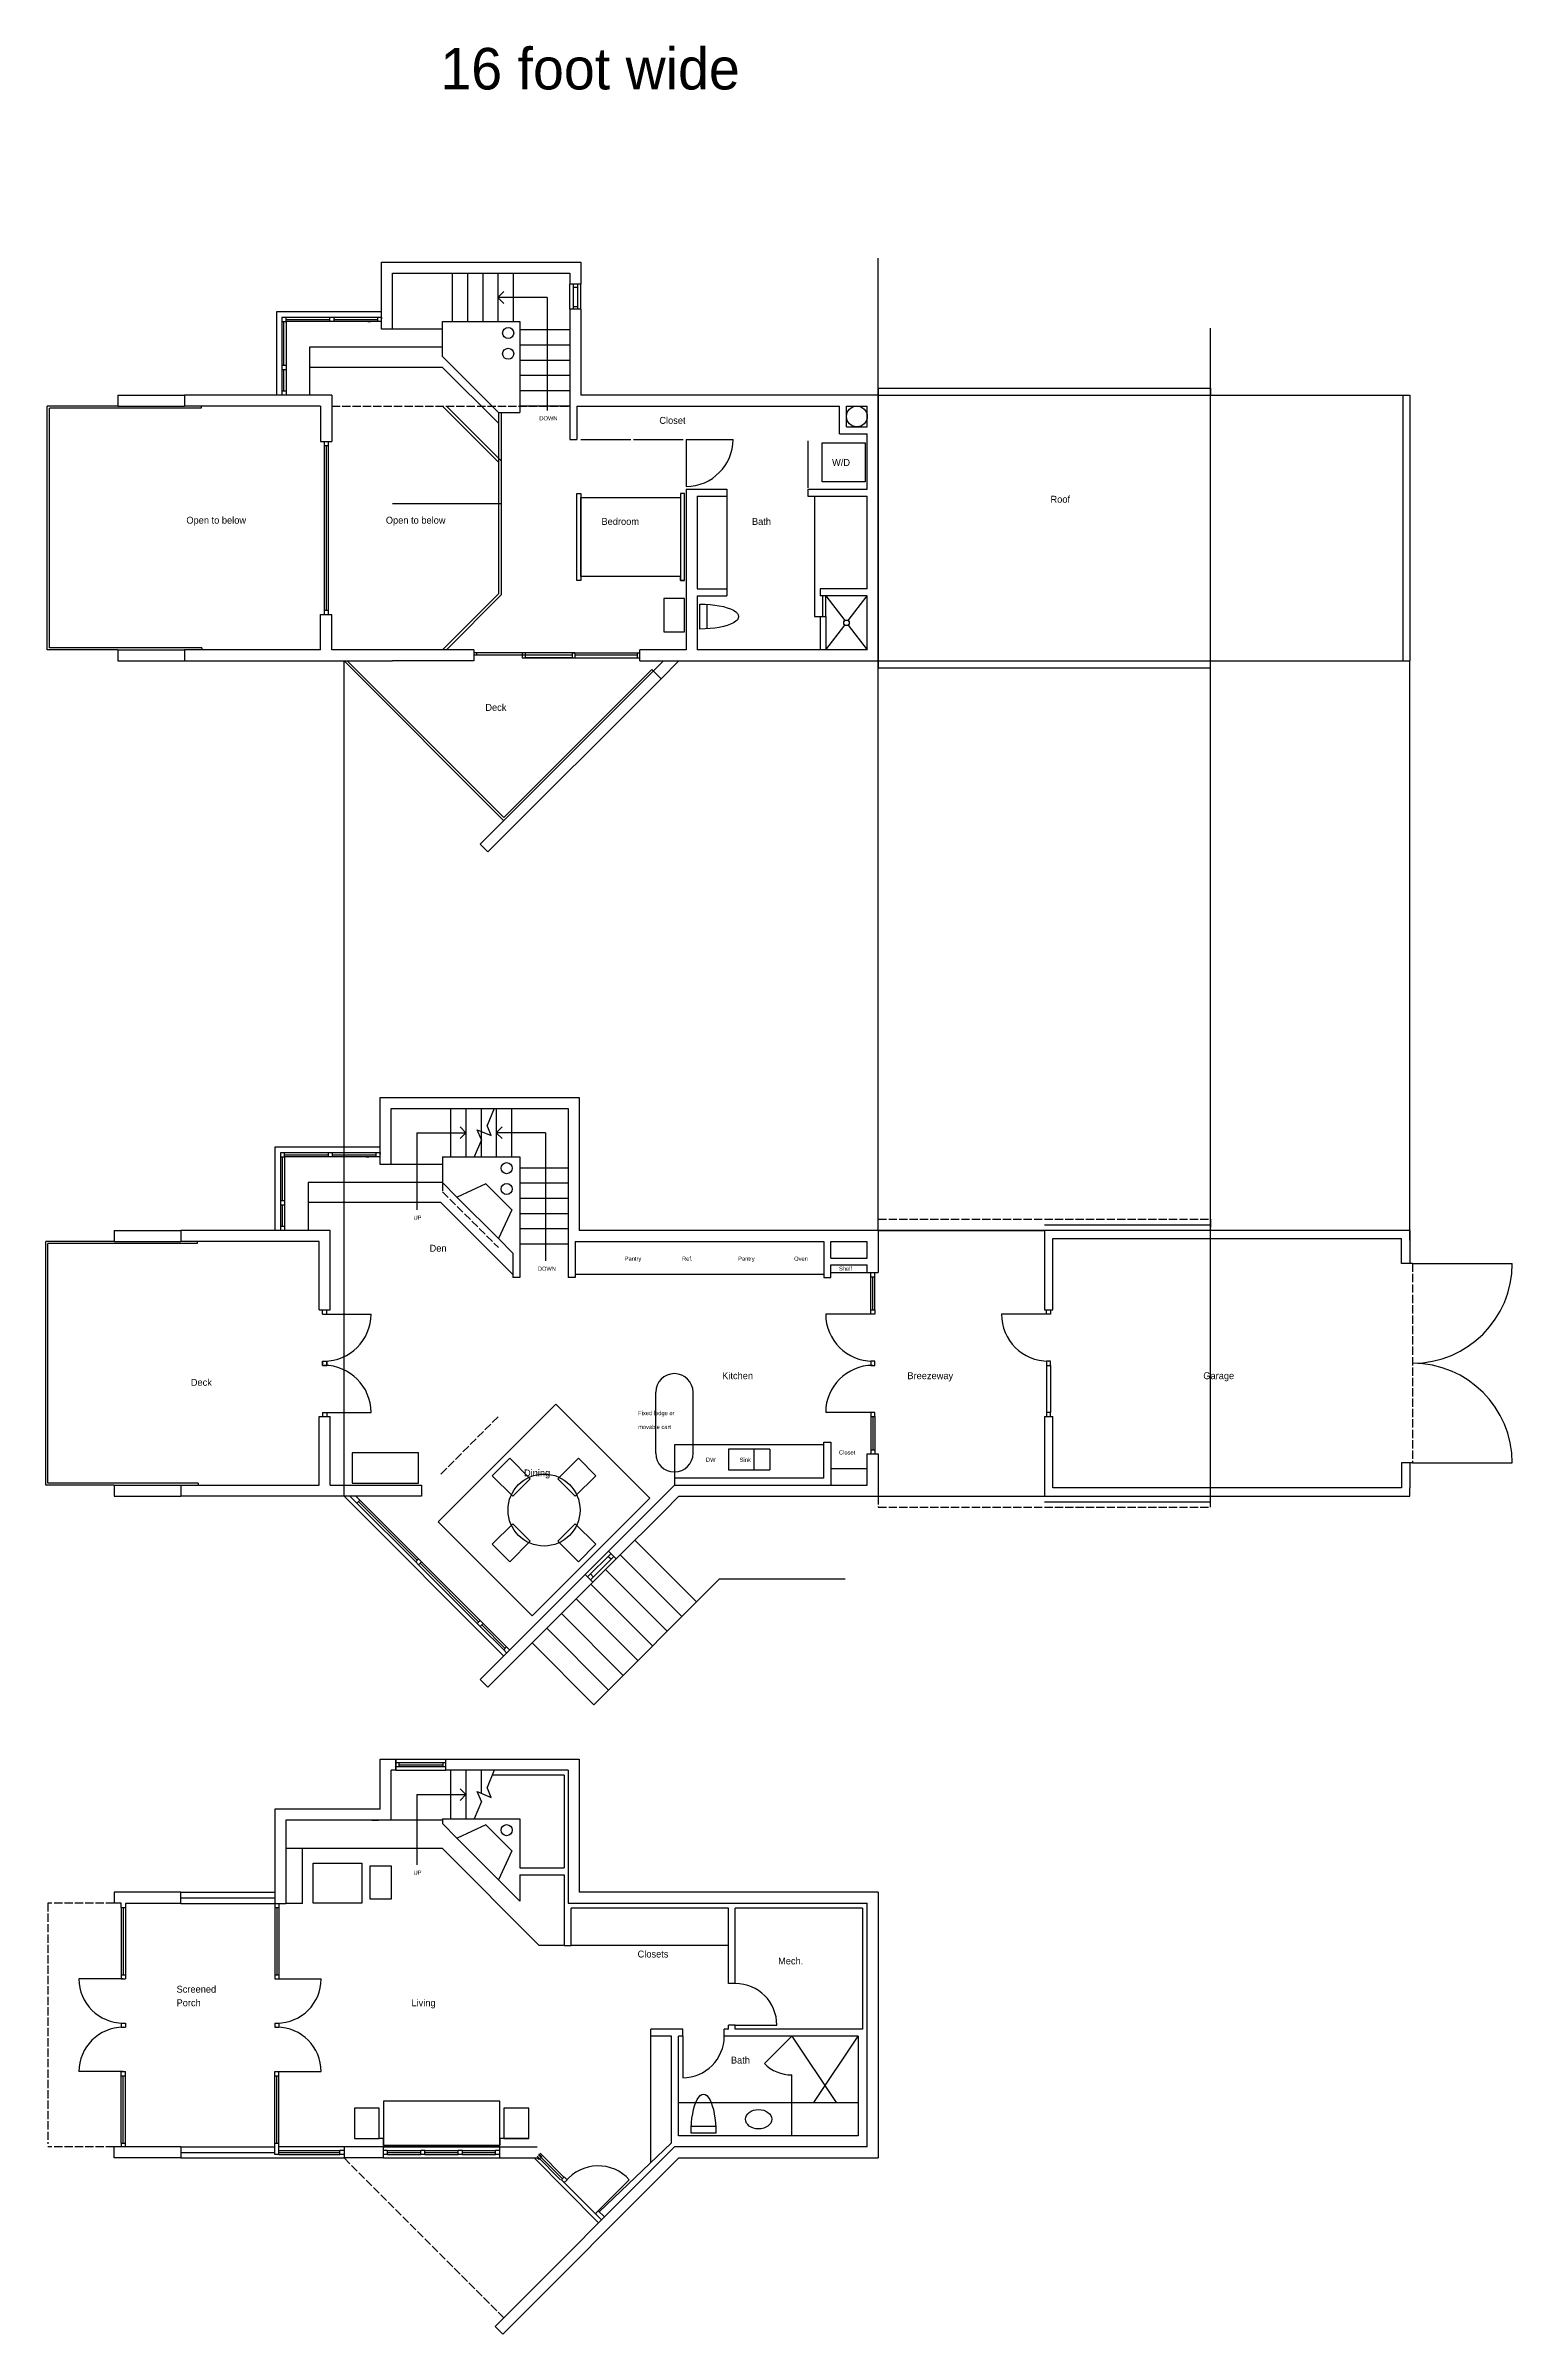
# Model space of a CAD drawing. Header units: inches. Extents: x -16498 to 2265, y 602 to 7454.
# Drawn here: x -5318 to -4258, y 1076 to 2729 of the extents above; entities that cross this region are included whole.
import ezdxf

# ---------------------------------------------------------------- set-up
doc = ezdxf.new("R2010")
doc.units = ezdxf.units.IN
doc.header["$LTSCALE"] = 0.5
doc.header["$MEASUREMENT"] = 0
doc.linetypes.add('ACAD_ISO02W100', pattern=[15, 12, -3])
doc.layers.get('0').update_dxf_attribs({"color": 253})
for name, color, linetype in [('A-doors', 254, 'Continuous'), ('A-Elev-North', 7, 'Continuous'), ('A-Elev-South', 7, 'Continuous'), ('A-fixtures', 140, 'Continuous'), ('A-furniture', 33, 'Continuous'), ('A-glazing', 252, 'Continuous'), ('A-millwork', 252, 'Continuous'), ('A-roof', 253, 'Continuous'), ('A-soffit', 251, 'ACAD_ISO02W100'), ('A-stairs', 252, 'Continuous'), ('A-text', 254, 'Continuous'), ('A-walls', 7, 'Continuous')]:
    doc.layers.add(name, color=color, linetype=linetype)

msp = doc.modelspace()

# ---------------------------------------------------------------- linework, layer by layer
for p, q in [((-4596.1, 1873.2), (-4716.1, 1873.2)), ((-4716.1, 1873.2), (-4596.1, 1873.2)), ((-4716.1, 1681.2), (-4596.1, 1681.2))]:
    msp.add_line(p, q)
at = {"layer": 'A-doors'}
for p, q in [((-5119, 2443), (-5111, 2443)), ((-5116.5, 2443), (-5116.5, 2318)), ((-5116.5, 2440), (-5113.5, 2440)), ((-5113.5, 2443), (-5113.5, 2318)), ((-5116.5, 2321), (-5113.5, 2321)), ((-4596.1, 1877.2), (-4476.1, 1877.2)), ((-4330.1, 1849.2), (-4258.1, 1849.2)), ((-5120.1, 1815.7), (-5112.6, 1815.7)), ((-5117.6, 1812.7), (-5114.6, 1812.7)), ((-4720.1, 1812.7), (-4754.1, 1812.7)), ((-4721.6, 1812.7), (-4721.6, 1815.7)), ((-4721.6, 1815.7), (-4718.6, 1815.7)), ((-4718.6, 1812.7), (-4721.6, 1812.7)), ((-4718.6, 1815.7), (-4718.6, 1812.7)), ((-4593.1, 1812.7), (-4627.1, 1812.7)), ((-4594.6, 1812.7), (-4594.6, 1815.7)), ((-4594.6, 1815.7), (-4591.6, 1815.7)), ((-4591.6, 1812.7), (-4594.6, 1812.7)), ((-4591.6, 1815.7), (-4591.6, 1812.7)), ((-5117.6, 1778.7), (-5114.6, 1778.7)), ((-5117.6, 1775.7), (-5117.6, 1778.7)), ((-5117.6, 1778.7), (-5114.6, 1778.7)), ((-5117.6, 1778.7), (-5117.6, 1775.7)), ((-5117.6, 1775.7), (-5114.6, 1775.7)), ((-5117.6, 1775.7), (-5114.6, 1775.7)), ((-5114.6, 1775.7), (-5114.6, 1778.7)), ((-5114.6, 1778.7), (-5114.6, 1775.7)), ((-4721.6, 1778.7), (-4721.6, 1775.7)), ((-4718.6, 1778.7), (-4721.6, 1778.7)), ((-4721.6, 1775.7), (-4718.6, 1775.7)), ((-4718.6, 1775.7), (-4718.6, 1778.7)), ((-4594.6, 1778.7), (-4594.6, 1775.7)), ((-4591.6, 1778.7), (-4594.6, 1778.7)), ((-4594.6, 1775.7), (-4591.6, 1775.7)), ((-4591.6, 1775.7), (-4591.6, 1778.7)), ((-5120.1, 1738.7), (-5112.6, 1738.7)), ((-5117.6, 1741.7), (-5114.6, 1741.7)), ((-5116.6, 1741.7), (-5082.6, 1741.7)), ((-4720.1, 1741.7), (-4754.1, 1741.7)), ((-4721.6, 1741.7), (-4721.6, 1738.7)), ((-4718.6, 1741.7), (-4721.6, 1741.7)), ((-4721.6, 1738.7), (-4718.6, 1738.7)), ((-4718.6, 1738.7), (-4718.6, 1741.7)), ((-4594.6, 1741.7), (-4594.6, 1738.7)), ((-4591.6, 1741.7), (-4594.6, 1741.7)), ((-4594.6, 1738.7), (-4591.6, 1738.7)), ((-4591.6, 1738.7), (-4591.6, 1741.7)), ((-4330.1, 1705.2), (-4258.1, 1705.2)), ((-4596.1, 1677.2), (-4476.1, 1677.2)), ((-5152.1, 1395.2), (-5152.1, 1384.2)), ((-5263.1, 1384.2, 0), (-5260.1, 1384.2, 0)), ((-5260.1, 1387, 0), (-5260.1, 1384.2, 0)), ((-5152.1, 1384.2, 0), (-5149.1, 1384.2, 0)), ((-5149.1, 1387, 0), (-5149.1, 1384.2, 0)), ((-5261.6, 1332.6, 0), (-5293.6, 1332.6, 0)), ((-5263.1, 1335.6, 0), (-5260.1, 1335.6, 0)), ((-5263.1, 1335.6, 0), (-5263.1, 1332.6, 0)), ((-5263.1, 1332.6, 0), (-5260.1, 1332.6, 0)), ((-5260.1, 1335.6, 0), (-5260.1, 1332.6, 0)), ((-5152.1, 1335.6, 0), (-5149.1, 1335.6, 0)), ((-5152.1, 1335.6, 0), (-5152.1, 1332.6, 0)), ((-5152.1, 1332.6, 0), (-5149.1, 1332.6, 0)), ((-5150.6, 1332.6, 0), (-5118.6, 1332.6, 0)), ((-5149.1, 1335.6, 0), (-5149.1, 1332.6, 0)), ((-5263.1, 1300.6, 0), (-5260.1, 1300.6, 0)), ((-5263.1, 1300.6, 0), (-5263.1, 1297.6, 0)), ((-5263.1, 1297.6, 0), (-5260.1, 1297.6, 0)), ((-5260.1, 1300.6, 0), (-5260.1, 1297.6, 0)), ((-5152.1, 1300.6, 0), (-5152.1, 1297.6, 0)), ((-5152.1, 1300.6, 0), (-5149.1, 1300.6, 0)), ((-5152.1, 1297.6, 0), (-5149.1, 1297.6, 0)), ((-5149.1, 1300.6, 0), (-5149.1, 1297.6, 0)), ((-4857.4, 1291.2), (-4857.4, 1261.2)), ((-4819.4, 1299.2), (-4789.4, 1299.2)), ((-5261.6, 1265.6, 0), (-5293.6, 1265.6, 0)), ((-5263.1, 1262.6, 0), (-5263.1, 1265.6, 0)), ((-5263.1, 1265.6, 0), (-5260.1, 1265.6, 0)), ((-5263.1, 1262.6, 0), (-5260.1, 1262.6, 0)), ((-5260.1, 1262.6, 0), (-5260.1, 1265.6, 0)), ((-5152.1, 1262.6, 0), (-5152.1, 1265.6, 0)), ((-5152.1, 1265.6, 0), (-5149.1, 1265.6, 0)), ((-5152.1, 1262.6, 0), (-5149.1, 1262.6, 0)), ((-5150.6, 1265.6, 0), (-5118.6, 1265.6, 0)), ((-5149.1, 1262.6, 0), (-5149.1, 1265.6, 0)), ((-5268.1, 1203.2, -4869.3), (-5268.1, 1211.2, -4869.3)), ((-5263.1, 1214, 0), (-5260.1, 1214, 0)), ((-5260.1, 1211.2, 0), (-5260.1, 1214, 0)), ((-5152.1, 1205.7, 0), (-5152.1, 1214, 0)), ((-5152.1, 1214, 0), (-5149.1, 1214, 0)), ((-5149.1, 1205.7, 0), (-5149.1, 1214, 0)), ((-4920, 1163.5), (-4896, 1187.5))]:
    msp.add_line(p, q, dxfattribs=at)
at = {"layer": 'A-doors', "color": 252}
for p, q in [((-4594.6, 1775.7), (-4594.6, 1741.7)), ((-4591.6, 1775.7), (-4591.6, 1741.7))]:
    msp.add_line(p, q, dxfattribs=at)
at = {"layer": 'A-doors'}
for centre, radius, start, end in [((-4855, 2444.5), 34, 270, 0), ((-4330.1, 1849.2), 72, 270, 0), ((-5116.6, 1812.7), 34, 270, 0), ((-4720.1, 1812.7), 34, 180, 270), ((-4593.1, 1812.7), 34, 180, 270), ((-5116.6, 1741.7), 34, 0, 90), ((-4720.1, 1741.7), 34, 90, 180), ((-4330.1, 1705.2), 72, 0, 90), ((-5261.6, 1332.6, 0), 32, 180, 270), ((-5150.6, 1332.6, 0), 32, 270, 0), ((-4819.4, 1299.2), 30, 0, 90), ((-5261.6, 1265.6, 0), 32, 90, 180), ((-5150.6, 1265.6, 0), 32, 0, 90), ((-4857.4, 1291.2), 30, 270, 0), ((-4918.5, 1167.1), 30.4, 42.2483, 140.4556)]:
    msp.add_arc(centre, radius, start, end, dxfattribs=at)
at = {"layer": 'A-Elev-North', "color": 253}
for p, q in [((-5151, 2536.5), (-5151, 2476.5)), ((-5075, 2536.5), (-5151, 2536.5)), ((-5031, 2524), (-5067, 2524)), ((-5031, 2511), (-5127, 2511)), ((-5127, 2511), (-5127, 2476.5)), ((-5127, 2511), (-5127, 2476.5)), ((-5076.1, 1933.2), (-5152.1, 1933.2)), ((-5152.1, 1933.2), (-5152.1, 1873.2)), ((-5031, 1920.7), (-5068.1, 1920.7)), ((-5031, 1907.7), (-5128.1, 1907.7)), ((-5128.1, 1907.7), (-5128.1, 1873.2)), ((-5031, 1447.2), (-5068.1, 1447.2))]:
    msp.add_line(p, q, dxfattribs=at)
at = {"layer": 'A-Elev-North', "color": 252}
for p, q in [((-5112.5, 2532.5), (-5112.5, 2529.5)), ((-5109.5, 2532.5), (-5109.5, 2529.5)), ((-5113.6, 1929.2), (-5113.6, 1926.2)), ((-5110.6, 1929.2), (-5110.6, 1926.2))]:
    msp.add_line(p, q, dxfattribs=at)
at = {"layer": 'A-Elev-North'}
for p, q in [((-5075, 2532.5), (-5075, 2531.5)), ((-5076.1, 1929.2), (-5076.1, 1928.2)), ((-4943.1, 1479.7), (-4943.1, 1412.8)), ((-4943.1, 1407.8), (-4943.1, 1356.7))]:
    msp.add_line(p, q, dxfattribs=at)
at = {"layer": 'A-Elev-North', "color": 254}
for p, q in [((-5097.8, 1681.2, 0), (-5092.8, 1676.2, 0)), ((-5090.6, 1678.3, 0), (-5093.5, 1681.2, 0)), ((-5050.3, 1633.8, 0), (-5048.2, 1631.7, 0)), ((-5046.1, 1633.8, 0), (-5048.2, 1635.9, 0)), ((-5048.2, 1631.7, 0), (-5047.2, 1632.7, 0))]:
    msp.add_line(p, q, dxfattribs=at)
at = {"layer": 'A-Elev-North', "color": 7}
for p, q in [((-5005.8, 1589.3, 0), (-5003.7, 1587.1, 0)), ((-5003.7, 1591.4, 0), (-5001.6, 1589.3, 0)), ((-4984.6, 1572.3, 0), (-4982.5, 1570.2, 0)), ((-4986.7, 1570.2, 0), (-4984.6, 1568, 0))]:
    msp.add_line(p, q, dxfattribs=at)
at = {"layer": 'A-Elev-South', "color": 253}
for p, q in [((-5265.4, 2476.5, -4869.3), (-5217.4, 2476.5, -4869.3)), ((-5265.4, 2468.5, -4869.3), (-5217.4, 2468.5, -4869.3)), ((-5265.4, 2292.5, -4869.3), (-5217.4, 2292.5, -4869.3)), ((-5265.4, 2284.5, -4869.3), (-5217.4, 2284.5, -4869.3)), ((-4937.3, 2286.7), (-4971.3, 2286.7)), ((-5268.1, 1873.2), (-5220.1, 1873.2)), ((-5268.1, 1865.2), (-5220.1, 1865.2)), ((-5268.1, 1689.2), (-5220.1, 1689.2)), ((-5220.1, 1689.2), (-5120.1, 1689.2)), ((-5112.1, 1689.2), (-5046.1, 1689.2)), ((-5268.1, 1681.2), (-5220.1, 1681.2)), ((-4902.5, 1638.8), (-4858, 1594.3)), ((-4891.9, 1649.4), (-4847.4, 1604.9)), ((-4831, 1621.2), (-4921.6, 1530.6)), ((-4913.1, 1628.2), (-4868.6, 1583.6)), ((-4740.1, 1621.2), (-4831, 1621.2)), ((-4934.3, 1607), (-4889.8, 1562.4)), ((-4923.7, 1617.6), (-4879.2, 1573)), ((-4944.9, 1596.4), (-4900.4, 1551.8)), ((-4966.2, 1575.2), (-4921.6, 1530.6)), ((-4955.5, 1585.8), (-4911, 1541.2))]:
    msp.add_line(p, q, dxfattribs=at)
at = {"layer": 'A-Elev-South', "color": 7}
for p, q in [((-5217.4, 2284.5, -4869.3), (-5067, 2284.5)), ((-5003.7, 2152.2), (-4998.1, 2146.5)), ((-4998.1, 1543.2), (-4922.3, 1619)), ((-5003.7, 1548.9), (-4998.1, 1543.2))]:
    msp.add_line(p, q, dxfattribs=at)
at = {"layer": 'A-Elev-South', "color": 250}
msp.add_line((-4937.3, 2290.2), (-4971.3, 2290.2), dxfattribs=at)
at = {"layer": 'A-Elev-South', "color": 251}
for p in [(-4937.3, 2290.2), (-4935.3, 2290.2)]:
    msp.add_line(p, (-4888.3, 2290.2), dxfattribs=at)
at = {"layer": 'A-fixtures'}
for p, q in [((-4845, 2307.5), (-4845, 2325.5)), ((-4840, 2325.3), (-4840, 2307.6)), ((-4798.4, 1271.4), (-4778.6, 1291.2)), ((-4778.6, 1291.2), (-4746.6, 1243.2)), ((-4762.6, 1243.2), (-4730.6, 1291.2)), ((-4851.2, 1226.2), (-4833.5, 1226.2)), ((-4833.4, 1221.2), (-4851.4, 1221.2))]:
    msp.add_line(p, q, dxfattribs=at)
msp.add_lwpolyline([(-4725.6, 2441.9), (-4725.6, 2413.9), (-4756.6, 2413.9), (-4756.6, 2441.9), (-4725.6, 2441.9)], dxfattribs=at)
for centre, radius in [((-4731.6, 2461), 7.5), ((-4739.1, 2312), 2)]:
    msp.add_circle(centre, radius, dxfattribs=at)
msp.add_arc((-4778.6, 1291.2), 28, 225, 270, dxfattribs=at)
at = {"layer": 'A-fixtures', "extrusion": (0, 0, -1)}
for centre, major_axis, start_param, end_param in [((-4845, 2316.5), (-28, 0), 1.570796, 4.712389), ((-4842.4, 1221.2), (0, 28), 4.712389, 7.853982)]:
    msp.add_ellipse(centre, major_axis=major_axis, ratio=0.321429, start_param=start_param, end_param=end_param, dxfattribs=at)
at = {"layer": 'A-fixtures'}
msp.add_ellipse((-4802.6, 1231.2), major_axis=(-9.5, 0), ratio=0.736842, dxfattribs=at)
at = {"layer": 'A-furniture'}
for points in [[(-4856, 2342.5), (-4856, 2405.5), (-4859, 2405.5), (-4859, 2342.5), (-4856, 2342.5), (-4859, 2342.5), (-4859, 2345.5), (-4931, 2345.5), (-4931, 2342.5), (-4931, 2342.5), (-4934, 2342.5), (-4934, 2405.5), (-4931, 2405.5), (-4931, 2402.5), (-4931, 2345.5), (-4931, 2402.5), (-4859, 2402.5)], [(-4871, 2329.5), (-4871, 2305.5), (-4856, 2305.5), (-4856, 2329.5), (-4871, 2329.5)], [(-5096.3, 1712.5), (-5096.3, 1690.5), (-5048.3, 1690.5), (-5048.3, 1712.5), (-5096.3, 1712.5)], [(-4967.5, 1693.8), (-4982.3, 1708.7), (-4995.1, 1696), (-4980.2, 1681.1), (-4967.5, 1693.8)], [(-4935, 1681.1), (-4920.1, 1696), (-4932.8, 1708.7), (-4947.7, 1693.8), (-4935, 1681.1)], [(-4967.5, 1648.6), (-4982.3, 1633.7), (-4995.1, 1646.5), (-4980.2, 1661.3), (-4967.5, 1648.6)], [(-4935, 1661.3), (-4920.1, 1646.5), (-4932.8, 1633.7), (-4947.7, 1648.6), (-4935, 1661.3)], [(-5083.1, 1414.2), (-5068.1, 1414.2), (-5068.1, 1390.2), (-5083.1, 1390.2), (-5083.1, 1414.2)], [(-4968.6, 1217.3), (-4968.6, 1239.3), (-4986.6, 1239.3), (-4986.6, 1217.3), (-4968.6, 1217.3), (-4986.6, 1217.3), (-4989.6, 1217.3), (-4989.6, 1212.3), (-4989.6, 1244.3), (-5073.6, 1244.3), (-5073.6, 1212.3), (-4989.6, 1212.3), (-5073.6, 1212.3), (-5073.6, 1217.3), (-5076.6, 1217.3), (-5076.6, 1239.3), (-5094.6, 1239.3), (-5094.6, 1217.3), (-5076.6, 1217.3)]]:
    msp.add_lwpolyline(points, dxfattribs=at)
for points in [[(-5034, 1662.7), (-4966.1, 1594.8), (-4881.2, 1679.7), (-4949.1, 1747.6)], [(-5124.3, 1416.2), (-5089.3, 1416.2), (-5089.3, 1387.2), (-5124.3, 1387.2)]]:
    msp.add_lwpolyline(points, close=True, dxfattribs=at)
msp.add_circle((-4957.6, 1671.2), 26, dxfattribs=at)
at = {"layer": 'A-glazing'}
for p, q in [((-4936.5, 2556.5), (-4936.5, 2538.5)), ((-4936.5, 2554.5), (-4933.5, 2554.5)), ((-4933.5, 2556.5), (-4933.5, 2538.5)), ((-5147, 2532.5), (-5147, 2529.5)), ((-5075, 2532.5), (-5147, 2532.5)), ((-5147, 2529.5), (-5144, 2529.5)), ((-5147, 2529.5), (-5147, 2476.5)), ((-5145.5, 2498), (-5145.5, 2529.5)), ((-5144, 2529.5), (-5144, 2532.5)), ((-5144, 2531), (-5112.5, 2531)), ((-5144, 2529.5), (-5144, 2476.5)), ((-5075, 2529.5), (-5144, 2529.5)), ((-5109.5, 2531), (-5078, 2531)), ((-5083, 2532.5), (-5085, 2532.5)), ((-5085, 2529.5), (-5083, 2529.5)), ((-5078, 2532.5), (-5078, 2529.5)), ((-4936.5, 2540.5), (-4933.5, 2540.5)), ((-5147, 2498), (-5144, 2498)), ((-5147, 2495), (-5144, 2495)), ((-5147, 2479.5), (-5144, 2479.5)), ((-5145.5, 2479.5), (-5145.5, 2495)), ((-5265.4, 2468.5, -4869.3), (-5315, 2468.5)), ((-4986.8, 2169.1, 0), (-5102.1, 2284.5, 0)), ((-5008.3, 2290.2), (-5008.3, 2288.5)), ((-5006.3, 2290.2), (-5006.3, 2288.5)), ((-4973.3, 2290.2), (-4973.3, 2286.7)), ((-4973.3, 2286.7), (-4888.3, 2286.7)), ((-4971.3, 2290.2), (-4971.3, 2286.7)), ((-4937.3, 2290.2), (-4937.3, 2286.7)), ((-4937.3, 2286.7), (-4888.3, 2286.7)), ((-4935.3, 2290.2), (-4935.3, 2286.7)), ((-4890.3, 2290.2), (-4890.3, 2286.7)), ((-5148.1, 1929.2), (-5148.1, 1926.2)), ((-5076.1, 1929.2), (-5148.1, 1929.2)), ((-5148.1, 1926.2), (-5145.1, 1926.2)), ((-5148.1, 1926.2), (-5148.1, 1873.2)), ((-5146.6, 1894.7), (-5146.6, 1926.2)), ((-5145.1, 1926.2), (-5145.1, 1929.2)), ((-5145.1, 1927.7), (-5113.6, 1927.7)), ((-5076.1, 1926.2), (-5145.1, 1926.2)), ((-5145.1, 1926.2), (-5145.1, 1873.2)), ((-5110.6, 1927.7), (-5079.1, 1927.7)), ((-5084.1, 1929.2), (-5086.1, 1929.2)), ((-5086.1, 1926.2), (-5084.1, 1926.2)), ((-5079.1, 1929.2), (-5079.1, 1926.2)), ((-5148.1, 1894.7), (-5145.1, 1894.7)), ((-5148.1, 1891.7), (-5145.1, 1891.7)), ((-5146.6, 1876.2), (-5146.6, 1891.7)), ((-5148.1, 1876.2), (-5145.1, 1876.2)), ((-5268.1, 1865.2), (-5316.1, 1865.2)), ((-4720.1, 1815.7), (-4720.1, 1839.7)), ((-4720.1, 1738.7), (-4720.1, 1714.7)), ((-4986.8, 1565.9, 0), (-5102.1, 1681.2, 0)), ((-5050.3, 1633.8, 0), (-5092.8, 1676.2, 0)), ((-5049.3, 1634.9, 0), (-5091.7, 1677.3, 0)), ((-5048.2, 1635.9, 0), (-5090.6, 1678.3, 0)), ((-4926.2, 1622.9), (-4909.2, 1639.8)), ((-4909.2, 1635.6), (-4911.4, 1637.7)), ((-5005.8, 1589.3, 0), (-5048.2, 1631.7, 0)), ((-5004.7, 1590.3, 0), (-5047.2, 1632.7, 0)), ((-5003.7, 1591.4, 0), (-5046.1, 1633.8, 0)), ((-4922, 1622.9), (-4924.1, 1625)), ((-4986.7, 1570.2, 0), (-5003.7, 1587.1, 0)), ((-4985.6, 1571.2, 0), (-5002.6, 1588.2, 0)), ((-4984.6, 1572.3, 0), (-5001.6, 1589.3, 0)), ((-5028.6, 1488.7), (-5064.6, 1488.7)), ((-5062.6, 1488.7), (-5062.6, 1485.7)), ((-5030.6, 1488.7), (-5030.6, 1485.7)), ((-5028.6, 1485.7), (-5064.6, 1485.7)), ((-5062.6, 1487.2), (-5030.6, 1487.2)), ((-5220.1, 1395.2, 0), (-5152.1, 1395.2, 0)), ((-5220.1, 1391.1, 0), (-5152.1, 1391.1, 0)), ((-5263.1, 1384.2, 0), (-5263.1, 1335.6, 0)), ((-5260.1, 1384.2, 0), (-5260.1, 1335.6, 0)), ((-5220.1, 1387), (-5152.1, 1387, 0)), ((-5152.1, 1384.2, 0), (-5152.1, 1335.6, 0)), ((-5149.1, 1384.2, 0), (-5149.1, 1335.6, 0)), ((-5263.1, 1214, 0), (-5263.1, 1262.6, 0)), ((-5260.1, 1214, 0), (-5260.1, 1262.6, 0)), ((-5152.1, 1214, 0), (-5152.1, 1262.6, 0)), ((-5149.1, 1214, 0), (-5149.1, 1262.6, 0)), ((-5220.1, 1211.2), (-5152.1, 1211.2, 0)), ((-5220.1, 1207.2, 0), (-5152.1, 1207.2, 0)), ((-5102.1, 1211.2, 0), (-5149.1, 1211.2, 0)), ((-5149.1, 1208.7), (-5105.1, 1208.7, 0)), ((-5149.1, 1207.2), (-5105.1, 1207.2, 0)), ((-5070.6, 1208.7), (-5046.6, 1208.7)), ((-5043.6, 1208.7), (-5019.6, 1208.7)), ((-5043.6, 1207.2), (-5043.6, 1207.2)), ((-5016.6, 1208.7), (-4992.6, 1208.7)), ((-5220.1, 1203.2), (-5102.1, 1203.2, 0)), ((-5149.1, 1205.7), (-5105.1, 1205.7, 0)), ((-5070.6, 1205.7), (-5046.6, 1205.7)), ((-5043.6, 1205.7), (-5019.6, 1205.7)), ((-5016.6, 1205.7), (-4992.6, 1205.7)), ((-4962.6, 1204.5), (-4945.6, 1187.5)), ((-4960.4, 1206.6), (-4943.5, 1189.6))]:
    msp.add_line(p, q, dxfattribs=at)
at = {"layer": 'A-glazing', "color": 252}
for p, q in [((-4721.6, 1815.7), (-4721.6, 1839.7)), ((-4718.6, 1815.7), (-4718.6, 1839.7)), ((-4721.6, 1738.7), (-4721.6, 1714.7)), ((-4718.6, 1738.7), (-4718.6, 1714.7))]:
    msp.add_line(p, q, dxfattribs=at)
at = {"layer": 'A-glazing', "color": 254}
for p, q in [((-5092.8, 1676.2, 0), (-5090.6, 1678.3, 0)), ((-5050.3, 1633.8, 0), (-5048.2, 1635.9, 0)), ((-5048.2, 1631.7, 0), (-5046.1, 1633.8, 0)), ((-5005.8, 1589.3, 0), (-5003.7, 1591.4, 0)), ((-5003.7, 1587.1, 0), (-5001.6, 1589.3, 0)), ((-4986.7, 1570.2, 0), (-4984.6, 1572.3, 0)), ((-5105.1, 1205.7, 0), (-5105.1, 1208.7, 0)), ((-5102.1, 1208.7, 0), (-5105.1, 1208.7, 0)), ((-5070.6, 1208.7), (-5073.6, 1208.7)), ((-5070.6, 1205.7), (-5070.6, 1208.7)), ((-5043.6, 1208.7), (-5046.6, 1208.7)), ((-5046.6, 1205.7), (-5046.6, 1208.7)), ((-5043.6, 1205.7), (-5043.6, 1208.7)), ((-5016.6, 1208.7), (-5019.6, 1208.7)), ((-5019.6, 1205.7), (-5019.6, 1208.7)), ((-5016.6, 1205.7), (-5016.6, 1208.7)), ((-4989.6, 1208.7), (-4992.6, 1208.7)), ((-4992.6, 1205.7), (-4992.6, 1208.7)), ((-5149.1, 1205.7), (-5152.1, 1205.7)), ((-5102.1, 1205.7, 0), (-5105.1, 1205.7, 0)), ((-5070.6, 1205.7), (-5073.6, 1205.7)), ((-5043.6, 1205.7), (-5046.6, 1205.7)), ((-5016.6, 1205.7), (-5019.6, 1205.7)), ((-4989.6, 1205.7), (-4992.6, 1205.7)), ((-4961.3, 1202), (-4962.6, 1203.2)), ((-4959.2, 1204.1), (-4961.3, 1206.2)), ((-4961.3, 1202), (-4959.2, 1204.1)), ((-4945.1, 1187.5), (-4943, 1189.6)), ((-4945.1, 1187.5), (-4943, 1185.4)), ((-4943, 1189.6), (-4940.9, 1187.5)), ((-4943, 1185.4), (-4940.9, 1187.5)), ((-4920.5, 1162.9), (-4918.4, 1165.1))]:
    msp.add_line(p, q, dxfattribs=at)
at = {"layer": 'A-glazing', "color": 253}
for p, q in [((-4928, 1624.6), (-4911, 1641.6)), ((-4924.1, 1620.7), (-4907.1, 1637.7)), ((-4922.3, 1619), (-4905.4, 1636)), ((-5070.6, 1207.2), (-5046.6, 1207.2)), ((-5043.6, 1207.2), (-5019.6, 1207.2)), ((-5016.6, 1207.2), (-4992.6, 1207.2)), ((-4961.5, 1205.5), (-4944.5, 1188.5))]:
    msp.add_line(p, q, dxfattribs=at)
at = {"layer": 'A-millwork'}
for p, q in [((-5265.4, 2468.5, -4869.3), (-5316.5, 2468.5)), ((-5316.5, 2292.5), (-5316.5, 2468.5)), ((-5205.4, 2467, -4869.3), (-5315, 2467)), ((-5315, 2294), (-5315, 2467)), ((-5205.4, 2468.5, -4869.3), (-5205.4, 2467, -4869.3)), ((-4931, 2444.5), (-4895, 2444.5)), ((-4893, 2444.5), (-4857, 2444.5)), ((-4855, 2444.5), (-4821, 2444.5)), ((-4855, 2444.5), (-4855, 2410.5)), ((-4767.1, 2443.5), (-4767.1, 2409.5)), ((-4988.6, 2398), (-5067.1, 2398)), ((-4825.5, 2403.5), (-4825.5, 2336.5)), ((-4762.1, 2403.5), (-4762.1, 2316.5)), ((-4756.1, 2316.5), (-4756.1, 2331.5)), ((-4754.1, 2316.5), (-4754.1, 2331.5)), ((-4754.1, 2331.5), (-4740.3, 2313.6)), ((-4737.9, 2313.6), (-4724.1, 2331.5)), ((-4762.1, 2316.5), (-4754.1, 2316.5)), ((-4758.1, 2316.5), (-4758.1, 2292.5)), ((-4754.1, 2316.5), (-4754.1, 2292.5)), ((-4754.1, 2292.5), (-4740.3, 2310.4)), ((-4737.9, 2310.4), (-4724.1, 2292.5)), ((-5265.4, 2292.5, -4869.3), (-5316.5, 2292.5)), ((-5204.9, 2294, -4869.3), (-5315, 2294)), ((-5204.9, 2294, -4869.3), (-5204.9, 2292.5, -4869.3)), ((-4986.7, 2171.3, 0), (-5099.9, 2284.5, 0)), ((-4971.3, 2290.2), (-5008.3, 2290.2)), ((-4937.3, 2288.5), (-5008.3, 2288.5)), ((-4971.3, 2290.2), (-4972.3, 2290.2)), ((-4937.3, 2288.5), (-4972.3, 2288.5)), ((-4935.3, 2290.2), (-4937.3, 2290.2)), ((-4890.3, 2288.5), (-4935.3, 2288.5)), ((-4890.3, 2288.5), (-4935.3, 2288.5)), ((-4879.7, 2278.3), (-4986.7, 2171.3)), ((-5317.6, 1689.2), (-5317.6, 1865.2)), ((-5268.1, 1865.2), (-5317.6, 1865.2)), ((-5316.1, 1690.7), (-5316.1, 1863.7)), ((-5208.1, 1863.7), (-5316.1, 1863.7)), ((-5208.1, 1865.2), (-5208.1, 1863.7)), ((-4755.4, 1841.2), (-4935.1, 1841.2)), ((-4750.4, 1842.7), (-4724.1, 1842.7)), ((-4876.9, 1712.2), (-4876.9, 1756.2)), ((-4849.9, 1712.2), (-4849.9, 1756.2)), ((-4755.4, 1718.2), (-4863.4, 1718.2)), ((-4863.4, 1718.2), (-4863.4, 1694.2)), ((-4794.4, 1715.2), (-4824.4, 1715.2)), ((-4824.4, 1715.2), (-4824.4, 1700.2)), ((-4805.9, 1700.2), (-4805.9, 1715.2)), ((-4794.4, 1715.2), (-4794.4, 1700.2)), ((-5268.1, 1689.2), (-5317.6, 1689.2)), ((-5207.6, 1690.7), (-5316.1, 1690.7)), ((-5207.6, 1690.7), (-5207.6, 1689.2)), ((-4824.4, 1700.2), (-4794.4, 1700.2)), ((-4750.4, 1701.2), (-4724.1, 1701.2)), ((-5132.1, 1387), (-5132.1, 1426.7)), ((-4824.4, 1356.7), (-4938.1, 1356.7)), ((-4880.4, 1199.9), (-4880.4, 1291.2)), ((-4860.4, 1243.2), (-4730.6, 1243.2))]:
    msp.add_line(p, q, dxfattribs=at)
for centre, start, end in [((-4863.4, 1756.2), 0, 180), ((-4863.4, 1712.2), 180, 0)]:
    msp.add_arc(centre, 13.5, start, end, dxfattribs=at)
at = {"layer": 'A-roof'}
for p, q in [((-4716.1, 2481.5), (-4476.1, 2481.5)), ((-4716.1, 2481.5), (-4716.1, 2476.5)), ((-4476.1, 2481.5), (-4476.1, 2476.5)), ((-4716.1, 2476.5), (-4337.1, 2476.5)), ((-4337.1, 2476.5), (-4337.1, 2284.5)), ((-4337.1, 2476.5), (-4332.1, 2476.5)), ((-4332.1, 2476.5), (-4332.1, 2284.5)), ((-4716.1, 2284.5), (-4337.1, 2284.5)), ((-4716.1, 2284.5), (-4716.1, 2279.5)), ((-4476.1, 2279.5), (-4476.1, 2284.5)), ((-4337.1, 2284.5), (-4332.1, 2284.5)), ((-4716.1, 2279.5), (-4476.1, 2279.5))]:
    msp.add_line(p, q, dxfattribs=at)
at = {"layer": 'A-soffit'}
for p, q in [((-5111, 2468.5), (-4939, 2468.5)), ((-5031, 1907.7), (-5031, 1901.1)), ((-5031, 1901.1), (-4990.6, 1860.7)), ((-4716.1, 1881.2), (-4476.1, 1881.2)), ((-4716.1, 1873.2), (-4716.1, 1881.2)), ((-4476.1, 1881.2), (-4476.1, 1873.2)), ((-4330.1, 1849.2), (-4330.1, 1705.2)), ((-5032.1, 1697.2), (-4990.6, 1738.7)), ((-4716.1, 1681.2), (-4716.1, 1673.2)), ((-4716.1, 1673.2), (-4476.1, 1673.2)), ((-4476.1, 1673.2), (-4476.1, 1681.2)), ((-5316.1, 1387.2, -4869.3), (-5316.1, 1213.4, -4869.3)), ((-5268.1, 1387.2, -4869.3), (-5316.1, 1387.2, -4869.3)), ((-5268.1, 1211.2, -4869.3), (-5316.1, 1211.2, -4869.3)), ((-5102.1, 1203.2, 0), (-4986.8, 1087.9, 0))]:
    msp.add_line(p, q, dxfattribs=at)
at = {"layer": 'A-stairs'}
for p, q in [((-5023.9, 2564.5), (-5023.9, 2529.5)), ((-5012.9, 2564.5), (-5012.9, 2529.5)), ((-5001.9, 2564.5), (-5001.9, 2529.5)), ((-4990.9, 2564.5), (-4990.9, 2529.5)), ((-4979.9, 2564.5), (-4979.9, 2529.5)), ((-4939, 2523.5), (-4975.1, 2523.5)), ((-4939, 2512.5), (-4975.1, 2512.5)), ((-5031, 2496.5), (-5127, 2496.5)), ((-4990.6, 2456.1), (-5031, 2496.5)), ((-4939, 2501.5), (-4975.1, 2501.5)), ((-4939, 2490.5), (-4975.1, 2490.5)), ((-4939, 2479.5), (-4975.1, 2479.5)), ((-4939, 2468.5), (-4975.1, 2468.5)), ((-5025.1, 1961.2), (-5025.1, 1926.2)), ((-5014.1, 1961.2), (-5014.1, 1926.2)), ((-5003.1, 1961.2), (-5003.1, 1926.2)), ((-4993.6, 1961.2), (-4998.7, 1948.8)), ((-4992.1, 1961.2), (-4992.1, 1926.2)), ((-4981.1, 1961.2), (-4981.1, 1926.2)), ((-5002.9, 1938.6), (-5008.1, 1926.2)), ((-5005.9, 1945.8), (-4995.7, 1941.6)), ((-5002.9, 1938.6), (-5005.9, 1945.8)), ((-4995.7, 1941.6), (-4998.7, 1948.8)), ((-4940.1, 1918.2), (-4975.1, 1918.2)), ((-4940.1, 1907.2), (-4975.1, 1907.2)), ((-5032.1, 1893.2), (-5128.1, 1893.2)), ((-4980.1, 1841.2), (-5032.1, 1893.2)), ((-4940.1, 1896.2), (-4975.1, 1896.2)), ((-4940.1, 1885.2), (-4975.1, 1885.2)), ((-4940.1, 1874.2), (-4975.1, 1874.2)), ((-4940.1, 1863.2), (-4975.1, 1863.2)), ((-5025.1, 1483.2), (-5025.1, 1448.2)), ((-5014.1, 1483.2), (-5014.1, 1448.2)), ((-5003.1, 1483.2), (-5003.1, 1466.6)), ((-4993.6, 1483.2), (-4998.7, 1470.8)), ((-5002.9, 1460.6), (-5008.1, 1448.2)), ((-5002.9, 1460.6), (-5005.9, 1467.8)), ((-5005.9, 1467.8), (-4995.7, 1463.6)), ((-4995.7, 1463.6), (-4998.7, 1470.8)), ((-5031, 1426.7), (-4961, 1356.7)), ((-4943.6, 1356.7), (-4961, 1356.7))]:
    msp.add_line(p, q, dxfattribs=at)
at = {"layer": 'A-text'}
for p, q in [((-4990.9, 2547), (-4986.7, 2551.2)), ((-4955.4, 2547), (-4990.9, 2547)), ((-4990.9, 2547), (-4986.7, 2542.7)), ((-4955.4, 2547), (-4955.4, 2465.4)), ((-5049.6, 1943.7), (-5014.1, 1943.7)), ((-5049.6, 1943.7), (-5049.6, 1888)), ((-5014.1, 1943.7), (-5018.3, 1948)), ((-5014.1, 1943.7), (-5018.3, 1939.5)), ((-4992.1, 1943.7), (-4987.8, 1948)), ((-4992.1, 1943.7), (-4987.8, 1939.5)), ((-4956.6, 1943.7), (-4992.1, 1943.7)), ((-4956.6, 1943.7), (-4956.6, 1851.1)), ((-5049.6, 1465.7), (-5049.6, 1415)), ((-5049.6, 1465.7), (-5014.1, 1465.7)), ((-5014.1, 1465.7), (-5018.3, 1469.9)), ((-5014.1, 1465.7), (-5018.3, 1461.5))]:
    msp.add_line(p, q, dxfattribs=at)
at = {"layer": 'A-walls'}
for p, q in [((-5075, 2524), (-5075, 2572.5)), ((-5075, 2572.5), (-4931, 2572.5)), ((-5067, 2524), (-5067, 2564.5)), ((-5067, 2564.5), (-4939, 2564.5)), ((-4939, 2564.5), (-4939, 2556.5)), ((-4931, 2572.5), (-4931, 2556.5)), ((-4716.1, 1873.2), (-4716.1, 2575.3)), ((-4931, 2556.5), (-4939, 2556.5)), ((-4931, 2538.5), (-4939, 2538.5)), ((-4939, 2538.5), (-4939, 2468.5)), ((-4931, 2538.5), (-4931, 2476.5)), ((-5067, 2524), (-5075, 2524)), ((-4476.1, 1673.2), (-4476.1, 2524.9)), ((-5111, 2476.5), (-5217.4, 2476.5, -4869.3)), ((-5217.4, 2476.5, -4869.3), (-5217.4, 2468.5, -4869.3)), ((-5119, 2468.5), (-5217.4, 2468.5, -4869.3)), ((-5119, 2468.5), (-5119, 2443)), ((-5111, 2476.5), (-5111, 2468.5)), ((-5111, 2468.5), (-5111, 2443)), ((-4939, 2468.5), (-4939, 2444.5)), ((-4934, 2468.5), (-4744.1, 2468.5)), ((-4934, 2468.5), (-4934, 2444.5)), ((-4716.1, 2476.5), (-4931, 2476.5)), ((-4744.1, 2448.5), (-4744.1, 2468.5)), ((-4739.1, 2453.5), (-4739.1, 2468.5)), ((-4739.1, 2468.5), (-4724.1, 2468.5)), ((-4724.1, 2453.5), (-4724.1, 2468.5)), ((-4716.1, 2476.5), (-4716.1, 2284.5)), ((-4744.1, 2448.5), (-4724.1, 2448.5)), ((-4739.1, 2453.5), (-4724.1, 2453.5)), ((-4724.1, 2408.5), (-4724.1, 2448.5)), ((-4939, 2444.5), (-4934, 2444.5)), ((-4855, 2408.5), (-4847, 2408.5)), ((-4855, 2408.5), (-4855, 2292.5)), ((-4847, 2408.5), (-4825.5, 2408.5)), ((-4847, 2403.5), (-4825.5, 2403.5)), ((-4847, 2403.5), (-4847, 2336.5)), ((-4825.5, 2408.5), (-4825.5, 2403.5)), ((-4767.1, 2408.5), (-4767.1, 2403.5)), ((-4767.1, 2408.5), (-4724.1, 2408.5)), ((-4767.1, 2403.5), (-4724.1, 2403.5)), ((-4724.1, 2336.5), (-4724.1, 2403.5)), ((-4847, 2336.5), (-4825.5, 2336.5)), ((-4847, 2331.5), (-4825.5, 2331.5)), ((-4847, 2331.5), (-4847, 2292.5)), ((-4825.5, 2336.5), (-4825.5, 2331.5)), ((-4724.1, 2336.5), (-4758.1, 2336.5)), ((-4758.1, 2336.5), (-4758.1, 2331.5)), ((-4724.1, 2331.5), (-4758.1, 2331.5)), ((-4724.1, 2292.5), (-4724.1, 2331.5)), ((-5119, 2292.5), (-5119, 2318)), ((-5119, 2318), (-5111, 2318)), ((-5111, 2292.5), (-5111, 2318)), ((-5119, 2292.5), (-5217.4, 2292.5, -4869.3)), ((-5217.4, 2292.5, -4869.3), (-5217.4, 2284.5, -4869.3)), ((-5008.3, 2292.5), (-5111, 2292.5)), ((-5102.1, 1681.2, 0), (-5102.1, 2284.5, 0)), ((-5008.3, 2284.5), (-5067, 2284.5)), ((-5008.3, 2292.5), (-5008.3, 2284.5)), ((-4855, 2292.5), (-4888.3, 2292.5)), ((-4888.3, 2284.5), (-4888.3, 2292.5)), ((-4888.3, 2284.5), (-4716.1, 2284.5)), ((-4724.1, 2292.5), (-4847, 2292.5)), ((-4332.1, 1873.2), (-4332.1, 2284.5)), ((-5076.1, 1969.2), (-4932.1, 1969.2)), ((-5076.1, 1920.7), (-5076.1, 1969.2)), ((-4932.1, 1969.2), (-4932.1, 1873.2)), ((-5068.1, 1961.2), (-4940.1, 1961.2)), ((-5068.1, 1920.7), (-5068.1, 1961.2)), ((-4940.1, 1961.2), (-4940.1, 1839.2)), ((-5068.1, 1920.7), (-5076.1, 1920.7)), ((-5031, 1926.2), (-4975.1, 1926.2)), ((-5031, 1926.2), (-5031, 1907.7)), ((-4975.1, 1926.2), (-4975.1, 1839.2)), ((-5020.5, 1897.2), (-5031, 1907.7)), ((-4999.6, 1906.8), (-5020.4, 1897.1)), ((-4980.9, 1888), (-4999.6, 1906.8)), ((-5020.5, 1897.2), (-4990.6, 1867.2)), ((-4980.9, 1888), (-4990.6, 1867.2)), ((-5112.1, 1873.2), (-5220.1, 1873.2)), ((-5220.1, 1873.2), (-5220.1, 1865.2)), ((-5112.1, 1815.7), (-5112.1, 1873.2)), ((-4716.1, 1873.2), (-4932.1, 1873.2)), ((-4716.1, 1873.2), (-4716.1, 1842.7)), ((-4596.1, 1873.2), (-4596.1, 1815.7)), ((-4332.1, 1873.2), (-4596.1, 1873.2)), ((-4332.1, 1873.2), (-4332.1, 1866.2)), ((-4332.1, 1866.2), (-4332.1, 1873.2)), ((-5120.1, 1865.2), (-5220.1, 1865.2)), ((-5120.1, 1815.7), (-5120.1, 1865.2)), ((-4980.1, 1856.8), (-4990.6, 1867.2)), ((-4980.1, 1856.8), (-4980.1, 1839.2)), ((-4935.1, 1865.2), (-4935.1, 1839.2)), ((-4935.1, 1865.2), (-4755.4, 1865.2)), ((-4755.4, 1865.2), (-4755.4, 1839.2)), ((-4750.4, 1865.2), (-4724.1, 1865.2)), ((-4750.4, 1853.2), (-4750.4, 1865.2)), ((-4750.4, 1853.2), (-4724.1, 1853.2)), ((-4724.1, 1853.2), (-4724.1, 1865.2)), ((-4590.1, 1815.7), (-4590.1, 1867.2)), ((-4590.1, 1867.2), (-4338.1, 1867.2)), ((-4338.1, 1849.2), (-4338.1, 1867.2)), ((-4332.1, 1866.2), (-4332.1, 1849.2)), ((-4975.1, 1839.2), (-4980.1, 1839.2)), ((-4935.1, 1839.2), (-4940.1, 1839.2)), ((-4755.4, 1839.2), (-4750.4, 1839.2)), ((-4750.4, 1839.2), (-4750.4, 1848.2)), ((-4750.4, 1848.2), (-4724.1, 1848.2)), ((-4724.1, 1842.7), (-4724.1, 1848.2)), ((-4724.1, 1842.7), (-4716.1, 1842.7)), ((-4721.6, 1839.7), (-4721.6, 1842.7)), ((-4721.6, 1839.7), (-4718.6, 1839.7)), ((-4718.6, 1839.7), (-4718.6, 1842.7)), ((-4330.1, 1849.2), (-4338.1, 1849.2)), ((-5117.6, 1812.7), (-5117.6, 1815.7)), ((-5114.6, 1812.7), (-5114.6, 1815.7)), ((-5112.6, 1815.7), (-5112.1, 1815.7)), ((-4721.6, 1815.7), (-4718.6, 1815.7)), ((-4596.1, 1815.7), (-4590.1, 1815.7)), ((-5120.1, 1689.2), (-5120.1, 1738.7)), ((-5117.6, 1741.7), (-5117.6, 1738.7)), ((-5114.6, 1741.7), (-5114.6, 1738.7)), ((-5112.6, 1738.7), (-5112.1, 1738.7)), ((-5112.1, 1689.2), (-5112.1, 1738.7)), ((-4596.1, 1738.7), (-4590.1, 1738.7)), ((-4596.1, 1738.7), (-4596.1, 1681.2)), ((-4590.1, 1687.2), (-4590.1, 1738.7)), ((-4755.4, 1694.2), (-4755.4, 1720.2)), ((-4755.4, 1720.2), (-4750.4, 1720.2)), ((-4750.4, 1720.2), (-4750.4, 1689.2)), ((-4724.1, 1689.2), (-4724.1, 1711.7)), ((-4724.1, 1711.7), (-4716.1, 1711.7)), ((-4721.6, 1714.7), (-4718.6, 1714.7)), ((-4721.6, 1714.7), (-4721.6, 1711.7)), ((-4718.6, 1714.7), (-4718.6, 1711.7)), ((-4716.1, 1711.7), (-4716.1, 1681.2)), ((-4338.1, 1705.2), (-4338.1, 1687.2)), ((-4330.1, 1705.2), (-4338.1, 1705.2)), ((-4332.1, 1705.2), (-4332.1, 1687.2)), ((-5220.1, 1689.2), (-5220.1, 1681.2)), ((-5046.1, 1689.2), (-5046.1, 1681.2)), ((-4911, 1641.6), (-4863.4, 1689.2)), ((-4755.4, 1694.2), (-4863.4, 1694.2)), ((-4863.4, 1694.2), (-4863.4, 1694.2)), ((-4863.4, 1694.2), (-4863.4, 1689.2)), ((-4863.4, 1689.2), (-4724.1, 1689.2)), ((-4338.1, 1687.2), (-4590.1, 1687.2)), ((-4332.1, 1681.2), (-4332.1, 1687.2)), ((-5046.1, 1681.2), (-5220.1, 1681.2)), ((-4871.4, 1669.9), (-4905.4, 1636)), ((-4860.1, 1681.2), (-4871.4, 1669.9)), ((-4860.1, 1681.2), (-4716.1, 1681.2)), ((-4596.1, 1681.2), (-4332.1, 1681.2)), ((-4905.4, 1636), (-4911, 1641.6)), ((-5003.7, 1548.9), (-4928, 1624.6)), ((-4922.3, 1619), (-4928, 1624.6)), ((-5076.1, 1491.2), (-5064.6, 1491.2)), ((-5076.1, 1455.2), (-5076.1, 1491.2)), ((-5076.1, 1491.2), (-5064.6, 1491.2)), ((-5064.6, 1491.2), (-5064.6, 1483.2)), ((-5064.6, 1483.2), (-5064.6, 1491.2)), ((-5028.6, 1491.2), (-4932.1, 1491.2)), ((-5028.6, 1483.2), (-5028.6, 1491.2)), ((-4932.1, 1491.2), (-4932.1, 1395.2)), ((-5068.1, 1447.2), (-5068.1, 1483.2)), ((-5064.6, 1483.2), (-5068.1, 1483.2)), ((-4940.1, 1483.2), (-5028.6, 1483.2)), ((-4943.1, 1479.7), (-4995, 1479.7)), ((-4940.1, 1483.2), (-4940.1, 1387.2)), ((-5152.1, 1455.2), (-5152.1, 1395.2)), ((-5076.1, 1455.2), (-5152.1, 1455.2)), ((-5144.1, 1447.2), (-5144.1, 1387)), ((-5068.1, 1447.2), (-5144.1, 1447.2)), ((-5082.1, 1447.2), (-5077.1, 1447.2)), ((-5031, 1448.2), (-4975.1, 1448.2)), ((-5031, 1448.2), (-5031, 1444.7)), ((-5020.5, 1434.2), (-5031, 1444.7)), ((-4999.6, 1443.8), (-5020.4, 1434.1)), ((-4980.9, 1425), (-4999.6, 1443.8)), ((-4975.1, 1448.2), (-4975.1, 1412.8)), ((-5020.5, 1434.2), (-4990.6, 1404.2)), ((-4980.9, 1425), (-4990.6, 1404.2)), ((-4975.1, 1412.8), (-4943.1, 1412.8)), ((-4975.1, 1407.8), (-4975.1, 1388.8)), ((-4975.1, 1407.8), (-4943.1, 1407.8)), ((-5220.1, 1395.2), (-5268.1, 1395.2)), ((-5268.1, 1395.2), (-5268.1, 1387.2)), ((-5220.1, 1387, 0), (-5220.1, 1395.2, 0)), ((-4975.1, 1388.8), (-4990.6, 1404.2)), ((-4716.1, 1395.2), (-4932.1, 1395.2)), ((-4716.1, 1395.2), (-4716.1, 1203.2)), ((-5263.1, 1387.2, 0), (-5268.1, 1387.2)), ((-5263.1, 1384.2, 0), (-5263.1, 1387.2, 0)), ((-5220.1, 1387, 0), (-5260.1, 1387, 0)), ((-5152.1, 1387, 0), (-5144.1, 1387, 0)), ((-4940.1, 1387.2), (-4724.1, 1387.2)), ((-4824.4, 1383.7), (-4938.1, 1383.7)), ((-4938.1, 1356.7), (-4938.1, 1383.7)), ((-4824.4, 1329.2), (-4824.4, 1383.7)), ((-4819.4, 1329.2), (-4819.4, 1383.7)), ((-4727.6, 1383.7), (-4819.4, 1383.7)), ((-4727.6, 1383.7), (-4727.6, 1296.2)), ((-4724.1, 1211.2), (-4724.1, 1387.2)), ((-4943.1, 1356.7), (-4938.1, 1356.7)), ((-4819.4, 1329.2), (-4824.4, 1329.2)), ((-4880.4, 1291.2), (-4880.4, 1296.2)), ((-4865.4, 1296.2), (-4880.4, 1296.2)), ((-4865.4, 1291.2), (-4880.4, 1291.2)), ((-4857.4, 1296.2), (-4865.4, 1296.2)), ((-4865.4, 1214.2), (-4865.4, 1291.2)), ((-4860.4, 1219.2), (-4860.4, 1291.2)), ((-4857.4, 1291.2), (-4860.4, 1291.2)), ((-4857.4, 1291.2), (-4860.4, 1291.2)), ((-4857.4, 1291.2), (-4857.4, 1296.2)), ((-4824.4, 1296.2), (-4827.4, 1296.2)), ((-4827.4, 1291.2), (-4827.4, 1296.2)), ((-4824.4, 1296.2), (-4827.4, 1296.2)), ((-4730.6, 1291.2), (-4827.4, 1291.2)), ((-4819.4, 1299.2), (-4824.4, 1299.2)), ((-4824.4, 1296.2), (-4824.4, 1299.2)), ((-4819.4, 1296.2), (-4819.4, 1299.2)), ((-4727.6, 1296.2), (-4819.4, 1296.2)), ((-4730.6, 1291.2), (-4730.6, 1219.2)), ((-4778.6, 1219.2), (-4778.6, 1263.2)), ((-5220.1, 1211.2), (-5268.1, 1211.2)), ((-5263.1, 1214, 0), (-5263.1, 1211.2)), ((-5220.1, 1211.2, 0), (-5220.1, 1203.2, 0)), ((-5073.6, 1211.2), (-5102.1, 1211.2, 0)), ((-5102.1, 1211.2, 0), (-5102.1, 1203.2, 0)), ((-5073.6, 1203.2), (-5073.6, 1211.2)), ((-4993, 1081.6), (-4863.4, 1211.2)), ((-4989.6, 1203.2), (-4989.6, 1211.2)), ((-4917.7, 1164.3), (-4865.4, 1214.2)), ((-4724.1, 1211.2), (-4863.4, 1211.2)), ((-4730.6, 1219.2), (-4860.4, 1219.2)), ((-5220.1, 1203.2), (-5268.1, 1203.2)), ((-5073.6, 1203.2), (-5102.1, 1203.2, 0)), ((-4860.1, 1203.2), (-4987.4, 1075.9)), ((-4860.1, 1203.2), (-4716.1, 1203.2)), ((-4945.1, 1187.5), (-4916.1, 1158.5)), ((-4987.4, 1075.9), (-4993, 1081.6))]:
    msp.add_line(p, q, dxfattribs=at)
at = {"layer": 'A-walls', "color": 253}
for p, q in [((-4939, 2538.5), (-4939, 2556.5)), ((-4931, 2538.5), (-4931, 2556.5)), ((-5031, 2504.4), (-5031, 2529.5)), ((-5031, 2529.5), (-4975.1, 2529.5)), ((-4975.1, 2529.5), (-4975.1, 2464)), ((-4990.6, 2464), (-5031, 2504.4)), ((-5265.4, 2476.5, -10016.9), (-5265.4, 2468.5, -10016.9)), ((-4990.6, 2428.1), (-5031, 2468.5)), ((-4988.6, 2428.9), (-5028.1, 2468.5)), ((-4990.6, 2464), (-4990.6, 2332.9)), ((-4990.6, 2464), (-4975.1, 2464)), ((-4988.6, 2464), (-4988.6, 2332.1)), ((-4990.6, 2332.9), (-5031, 2292.5)), ((-4988.6, 2332.1), (-5028.1, 2292.5)), ((-5265.4, 2292.5, -4869.3), (-5265.4, 2284.5, -4869.3)), ((-5003.7, 2152.2), (-4871.4, 2284.5)), ((-4878.7, 2277.2), (-4879.7, 2278.3)), ((-5268.1, 1873.2, -5147.6), (-5268.1, 1865.2, -5147.6)), ((-5268.1, 1689.2), (-5268.1, 1681.2)), ((-5064.6, 1491.2), (-5028.6, 1491.2)), ((-5064.6, 1483.2), (-5028.6, 1483.2)), ((-5073.6, 1211.2), (-4962.6, 1211.2)), ((-5073.6, 1203.2), (-4962.6, 1203.2)), ((-4964.8, 1203.2), (-4918.4, 1156.7))]:
    msp.add_line(p, q, dxfattribs=at)
at = {"layer": 'A-walls', "color": 252}
for p, q in [((-5115, 2440), (-5115, 2321)), ((-5116.6, 1812.7), (-5082.6, 1812.7)), ((-5031, 1426.7), (-5144.1, 1426.7)), ((-5261.6, 1384.2, 0), (-5261.6, 1335.6, 0)), ((-5150.6, 1384.2, 0), (-5150.6, 1335.6, 0)), ((-5132.1, 1387, 0), (-5144.1, 1387, 0)), ((-5261.6, 1214, 0), (-5261.6, 1262.6, 0)), ((-5150.6, 1214, 0), (-5150.6, 1262.6, 0))]:
    msp.add_line(p, q, dxfattribs=at)
at = {"layer": 'A-walls', "color": 254}
for p, q in [((-4860.1, 2284.5), (-4873, 2271.6)), ((-4873, 2271.6), (-4998.1, 2146.5)), ((-4873, 2271.6), (-4878.7, 2277.2)), ((-4920.5, 1162.9), (-4916.1, 1158.5)), ((-4920.5, 1162.9), (-4916.1, 1158.5)), ((-4918.4, 1165.1), (-4914, 1160.6))]:
    msp.add_line(p, q, dxfattribs=at)
at = {"layer": 'A-walls'}
for centre in [(-4983.5, 2521.3), (-4983.5, 2506.3), (-4984.6, 1918.1), (-4984.6, 1903.1), (-4984.6, 1440)]:
    msp.add_circle(centre, 4, dxfattribs=at)

# ---------------------------------------------------------------- texts
at = {"layer": 'A-soffit', "color": 7}
for s, height, p in [('16 foot wide', 30, (-5032.5, 2697.2)), ('Closet', 5, (-4874.3, 2455.7)), ('W/D', 5, (-4749.5, 2425.3)), ('Open to below', 5, (-5216, 2383.6, -4869.3)), ('Open to below', 5, (-5071.9, 2383.6)), ('Bedroom', 5, (-4916.1, 2382.7)), ('Bath', 5, (-4807.4, 2382.7)), ('Den', 5, (-5040.3, 1857.8)), ('Pantry', 3, (-4899.3, 1851.2)), ('Ref.', 3, (-4857.9, 1851.2)), ('Pantry', 3, (-4817.4, 1851.2)), ('Oven', 3, (-4776.9, 1851.2)), ('Shelf', 3, (-4744.5, 1844)), ('Kitchen', 5, (-4828.9, 1765.7)), ('Breezeway', 5, (-4695.1, 1765.7)), ('Garage', 5, (-4481.3, 1765.7)), ('Deck', 5, (-5212.8, 1760.9)), ('Fixed ledge or', 3, (-4889.6, 1739.7)), ('movable cart', 3, (-4889.6, 1729.7)), ('DW', 3, (-4840.6, 1706)), ('Sink', 3, (-4816.3, 1706)), ('Closet', 3, (-4744.5, 1711.3)), ('Dining', 5, (-4972.1, 1695.5)), ('Closets', 5, (-4890, 1348)), ('Mech.', 5, (-4788.5, 1343)), ('Screened', 5, (-5223.1, 1322.6)), ('Porch', 5, (-5223.1, 1312.8)), ('Living', 5, (-5053.4, 1312.8)), ('Bath', 5, (-4822.6, 1271.4))]:
    msp.add_text(s, height=height, dxfattribs=at).set_placement(p)
at = {"layer": 'A-soffit'}
for s, p in [('Roof', (-4591.7, 2398.7)), ('Deck', (-5000, 2248.4))]:
    msp.add_text(s, height=5, dxfattribs=at).set_placement(p)
at = {"layer": 'A-text'}
for s, p in [('DOWN', (-4961, 2458.2)), ('UP', (-5051.9, 1880.9)), ('DOWN', (-4962.1, 1844)), ('UP', (-5051.9, 1407.8))]:
    msp.add_text(s, height=3, dxfattribs=at).set_placement(p)

doc.saveas('drawing.dxf')
